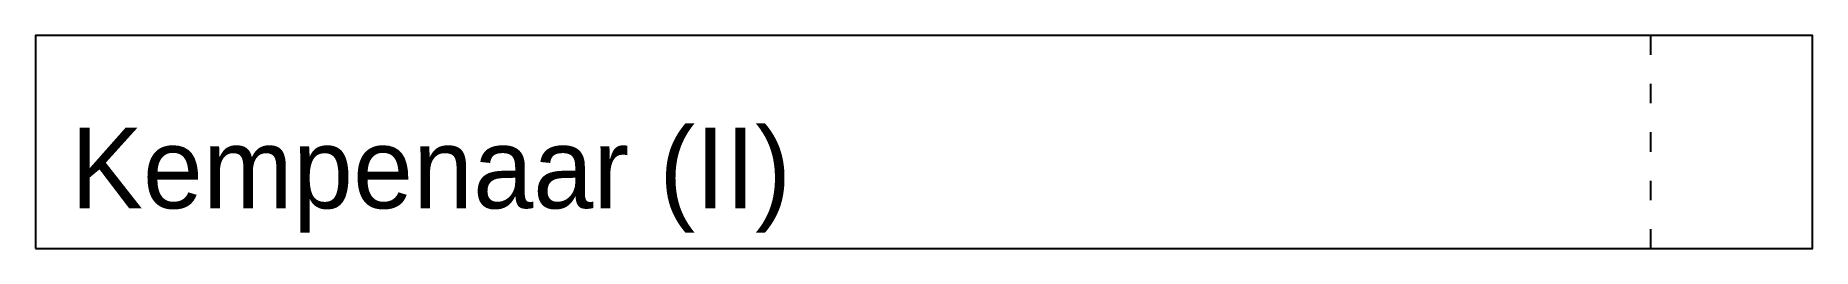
# Model space of a CAD drawing. Extents: x 0 to 55, y 0 to 6.6.
import ezdxf

# ---------------------------------------------------------------- set-up
doc = ezdxf.new("R2010")
doc.units = 0
doc.linetypes.add('ACAD_ISO03W100', pattern=[30, 12, -18])

msp = doc.modelspace()

# ---------------------------------------------------------------- linework, layer by layer
at = {"linetype": 'ACAD_ISO03W100', "ltscale": 0.05}
msp.add_line((50, 0), (50, 6.6), dxfattribs=at)
msp.add_lwpolyline([(0, 0), (55, 0), (55, 6.6), (0, 6.6)], close=True)

# ---------------------------------------------------------------- texts
msp.add_text('Kempenaar (II)', height=2.5).set_placement((1.093, 1.244))

doc.saveas('drawing.dxf')
